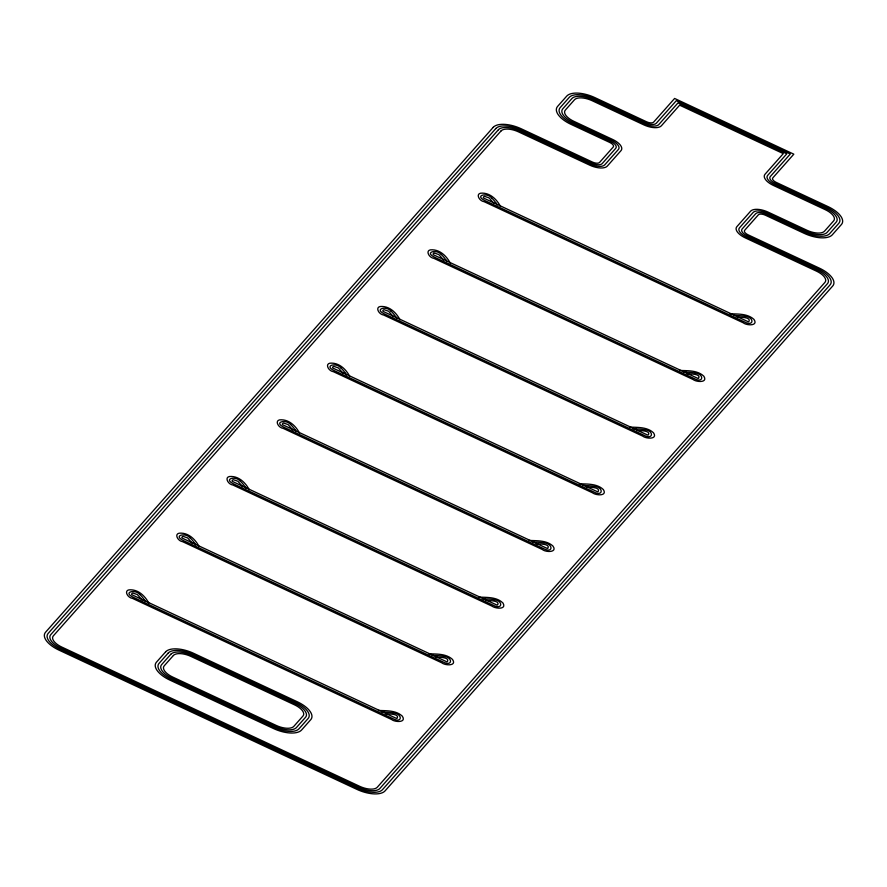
<?xml version="1.0" encoding="UTF-8"?>
<svg xmlns="http://www.w3.org/2000/svg" width="887" height="887" viewBox="0 0 887 887"><rect width="100%" height="100%" fill="white"/><g stroke="black" fill="none" stroke-linecap="round" stroke-linejoin="round"><path stroke-width="1.33" d="M433.588 253.316L433.056 254.103A2.594 1.175 20.6 0 0 433.355 254.735L697.759 378.328A2.594 1.175 20.6 0 0 698.679 378.261C701.284 373.571 689.576 374.004 686.948 373.726M730.134 313.754C738.161 314.131 747.641 313.521 753.972 319.42C758.707 326.228 746.566 325.64 743.262 322.813L484.125 201.682C478.847 201.039 474.833 192.534 482.572 193.122C490.622 193.311 496.942 199.675 500.479 206.405M679.885 370.422C687.968 370.81 697.603 370.167 703.879 376.265C708.17 383.073 696.251 382.164 693.024 379.481L433.876 258.35C428.598 257.707 424.585 249.203 432.324 249.79C440.373 249.979 446.704 256.343 450.23 263.073M629.637 427.09C637.675 427.467 647.144 426.858 653.486 432.756C658.221 439.575 646.08 438.965 642.776 436.149L383.627 315.018C378.35 314.375 374.325 305.871 382.075 306.458C390.136 306.647 396.456 313.011 399.993 319.741M579.399 483.759C587.482 484.147 597.117 483.504 603.393 489.602C607.673 496.432 595.776 495.478 592.527 492.817L333.39 371.686C328.112 371.043 324.099 362.539 331.838 363.127C339.887 363.315 346.218 369.679 349.744 376.41M529.151 540.427C537.123 540.793 546.447 540.227 552.834 545.915C558.001 552.712 545.682 552.468 542.29 549.485L283.141 428.354C277.864 427.711 273.839 419.207 281.589 419.795C289.65 419.983 295.97 426.348 299.496 433.078M478.902 597.095C487.03 597.494 496.842 596.807 503.051 603.116C506.909 609.912 495.212 608.682 492.041 606.154L232.904 485.023C227.626 484.38 223.602 475.875 231.341 476.463C239.401 476.652 245.721 483.016 249.258 489.746M428.665 653.763C436.692 654.14 446.172 653.531 452.503 659.429C457.26 666.226 445.097 665.649 441.793 662.822L182.655 541.691C177.378 541.048 173.364 532.544 181.103 533.131C189.153 533.32 195.484 539.684 199.01 546.414M378.416 710.432C386.444 710.809 395.924 710.199 402.254 716.097C406.989 722.905 394.859 722.317 391.555 719.49L132.407 598.359C127.14 597.716 123.116 589.201 130.855 589.8C138.915 589.988 145.235 596.352 148.772 603.082M736.332 315.484L733.604 315.384M686.094 372.152L683.356 372.052M635.846 428.82L633.118 428.72M585.608 485.488L582.87 485.389M485.111 598.825L482.384 598.725M384.625 712.161L381.887 712.061M532.621 542.057L535.36 542.157A36.467 16.443 20.6 0 1 543.975 542.944C553.444 543.609 553.41 554.02 543.199 548.454L284.062 427.323C272.786 421.946 286.523 418.974 290.504 424.54M432.135 655.393L434.874 655.493A36.467 16.443 20.6 0 1 443.489 656.28M737.186 317.058C739.813 317.335 751.533 316.903 748.916 321.593A2.594 1.175 20.6 0 1 748.007 321.659L483.603 198.067A2.594 1.175 20.6 0 1 483.304 197.435L483.836 196.648A5.632 2.539 20.6 0 1 484.657 196.371L489.103 197.912L493.848 203.311M636.7 430.395C639.327 430.672 651.047 430.239 648.43 434.929A2.594 1.175 20.6 0 1 647.51 434.996L383.117 311.404A2.594 1.175 20.6 0 1 382.818 310.772L383.35 309.984A5.632 2.539 20.6 0 1 384.171 309.707L388.606 311.248L393.362 316.648M586.451 487.063C589.079 487.34 600.798 486.908 598.193 491.598A2.594 1.175 20.6 0 1 597.273 491.664L332.869 368.072A2.594 1.175 20.6 0 1 332.57 367.44L333.102 366.653A5.632 2.539 20.6 0 1 333.922 366.375L338.368 367.917L343.114 373.316M536.214 543.731C538.841 544.008 550.55 543.576 547.944 548.266A2.594 1.175 20.6 0 1 547.024 548.332L282.62 424.74A2.594 1.175 20.6 0 1 282.321 424.108L282.853 423.321A5.632 2.539 20.6 0 1 283.685 423.044L288.12 424.585L292.876 429.984M485.965 600.399C488.593 600.676 500.312 600.244 497.696 604.934A2.594 1.175 20.6 0 1 496.787 605.001L232.383 481.408A2.594 1.175 20.6 0 1 232.084 480.776L232.616 479.989A5.632 2.539 20.6 0 1 233.436 479.712L237.871 481.253L242.628 486.653M435.728 657.067C438.355 657.345 450.064 656.912 447.458 661.602A2.594 1.175 20.6 0 1 446.538 661.669L182.134 538.076A2.594 1.175 20.6 0 1 181.835 537.444L182.367 536.657A5.632 2.539 20.6 0 1 183.188 536.38L187.634 537.921L192.379 543.321M385.479 713.736C388.107 714.013 399.815 713.58 397.21 718.27A2.594 1.175 20.6 0 1 396.289 718.337L131.886 594.745A2.594 1.175 20.6 0 1 131.586 594.113L132.119 593.325A5.632 2.539 20.6 0 1 132.95 593.048L137.385 594.589L142.142 599.989M745.002 316.371C754.615 316.903 754.127 327.336 744.182 321.781L485.034 200.65C473.713 195.251 487.54 192.324 491.476 197.868M694.754 373.039C704.433 373.604 703.834 383.993 693.933 378.45L434.796 257.319C423.498 251.997 437.147 248.925 441.238 254.536M493.782 599.712C503.317 600.189 502.962 610.666 492.95 605.122L233.813 483.992C222.593 478.758 236.064 475.543 240.255 481.209M443.533 656.38C453.102 656.912 452.78 667.334 442.713 661.791L183.565 540.66C172.3 535.382 185.96 532.244 190.018 537.877M393.285 713.048C402.92 713.625 402.487 724.08 392.464 718.459L133.327 597.328C122.107 592.072 135.644 588.89 139.769 594.545M390.99 311.204C386.654 305.438 373.494 308.931 384.548 313.987L643.685 435.118C653.409 440.706 654.307 430.306 644.516 429.707A36.467 16.443 20.6 0 0 635.924 428.909M340.741 367.872C336.483 362.062 323.245 365.632 334.299 370.655L593.447 491.786C603.138 497.352 604.069 487.063 594.268 486.375A36.467 16.443 20.6 0 0 585.675 485.577M443.611 259.98L438.854 254.58L434.408 253.039A5.632 2.539 20.6 0 0 433.588 253.316M496.177 203.223L497.163 204.864M445.939 259.891L446.926 261.532M395.691 316.559L396.677 318.2M345.442 373.227L346.429 374.868M295.205 429.896L296.191 431.537M244.956 486.564L245.943 488.205M194.708 543.232L195.694 544.873M144.47 599.9L145.457 601.541M491.62 197.856A36.478 16.443 20.6 0 1 496.044 203.212M736.41 315.572A36.467 16.443 20.6 0 1 744.958 316.271M441.382 254.525A36.478 16.443 20.6 0 1 445.795 259.88M686.172 372.241A36.467 16.443 20.6 0 1 694.709 372.939M391.134 311.193A36.478 16.443 20.6 0 1 395.547 316.548M340.885 367.861A36.478 16.443 20.6 0 1 345.309 373.216M290.648 424.529A36.478 16.443 20.6 0 1 295.061 429.885M240.399 481.197A36.478 16.443 20.6 0 1 244.823 486.553M485.189 598.902A36.467 16.443 20.6 0 1 493.737 599.612M190.162 537.866A36.478 16.443 20.6 0 1 194.575 543.221M139.913 594.534A36.478 16.443 20.6 0 1 144.326 599.889M384.703 712.239A36.467 16.443 20.6 0 1 393.24 712.948M493.216 127.34L45.592 632.198A23.151 10.444 20.6 0 0 59.008 650.138L357.029 789.441A23.151 10.444 20.6 0 0 385.069 790.882L832.693 286.024A23.151 10.444 20.6 0 0 819.278 268.085L748.007 234.778A5.788 2.606 20.6 0 1 744.659 230.298L758.352 214.842A5.788 2.606 20.6 0 1 765.37 215.197L804.243 233.37A23.151 10.444 20.6 0 0 832.283 234.822L841.408 224.522A23.151 10.444 20.6 0 0 827.992 206.582L776.158 182.356A5.788 2.606 20.6 0 1 772.81 177.877L793.821 154.172L674.608 98.457L653.597 122.151A5.788 2.606 20.6 0 1 646.59 121.785L594.767 97.559A23.151 10.444 20.6 0 0 566.726 96.118L557.59 106.418A23.151 10.444 20.6 0 0 571.006 124.357L609.879 142.519A5.788 2.606 20.6 0 1 613.239 147.009L599.534 162.465A5.788 2.606 20.6 0 1 592.527 162.099L521.257 128.792A23.151 10.444 20.6 0 0 493.216 127.34M495.811 128.548L48.175 633.407A20.257 9.136 20.6 0 0 59.928 649.107L357.938 788.41A20.257 9.136 20.6 0 0 382.474 789.674L830.11 284.816A20.257 9.136 20.6 0 0 818.357 269.116L747.098 235.809A8.682 3.914 20.6 0 1 742.064 229.079L755.768 213.634A8.682 3.914 20.6 0 1 766.279 214.177L805.152 232.339A20.257 9.136 20.6 0 0 829.689 233.614L838.825 223.302A20.257 9.136 20.6 0 0 827.072 207.613L775.249 183.387A8.682 3.914 20.6 0 1 770.215 176.657L790.317 153.994L676.293 100.697L656.192 123.36A8.682 3.914 20.6 0 1 645.681 122.816L593.846 98.59A20.257 9.136 20.6 0 0 569.31 97.326L560.174 107.626A20.257 9.136 20.6 0 0 571.927 123.326L610.799 141.488A8.682 3.914 20.6 0 1 615.833 148.218L602.129 163.674A8.682 3.914 20.6 0 1 591.607 163.13L520.347 129.812A20.257 9.136 20.6 0 0 495.811 128.548M498.405 129.757L50.77 634.626A17.363 7.828 20.6 0 0 60.837 648.075L358.847 787.379A17.363 7.828 20.6 0 0 379.88 788.465L827.516 283.596A17.363 7.828 20.6 0 0 817.448 270.147L746.178 236.84A11.575 5.222 20.6 0 1 739.47 227.87L753.174 212.414A11.575 5.222 20.6 0 1 767.188 213.146L806.061 231.307A17.363 7.828 20.6 0 0 827.094 232.394L836.23 222.094A17.363 7.828 20.6 0 0 826.163 208.645L774.34 184.418A11.575 5.222 20.6 0 1 767.621 175.449L786.802 153.817L677.967 102.936L658.786 124.579A11.575 5.222 20.6 0 1 644.76 123.847L592.937 99.621A17.363 7.828 20.6 0 0 571.904 98.535L562.768 108.846A17.363 7.828 20.6 0 0 572.836 122.295L611.708 140.456A11.575 5.222 20.6 0 1 618.416 149.426L604.712 164.882A11.575 5.222 20.6 0 1 590.698 164.162L519.438 130.844A17.363 7.828 20.6 0 0 498.405 129.757M501 130.977L53.364 635.835A14.469 6.519 20.6 0 0 61.746 647.044L359.767 786.348A14.469 6.519 20.6 0 0 377.285 787.246L824.921 282.388A14.469 6.519 20.6 0 0 816.528 271.178L745.268 237.871A14.469 6.519 20.6 0 1 736.875 226.662L750.579 211.206A14.469 6.519 20.6 0 1 768.109 212.115L806.982 230.276A14.469 6.519 20.6 0 0 824.5 231.185L833.636 220.885A14.469 6.519 20.6 0 0 825.254 209.676L773.42 185.45A14.469 6.519 20.6 0 1 765.026 174.24L783.299 153.628L679.642 105.176L661.369 125.788A14.469 6.519 20.6 0 1 643.851 124.879L592.017 100.652A14.469 6.519 20.6 0 0 574.499 99.754L565.363 110.055A14.469 6.519 20.6 0 0 573.756 121.264L612.618 139.436A14.469 6.519 20.6 0 1 621.011 150.635L607.307 166.091A14.469 6.519 20.6 0 1 589.788 165.193L518.518 131.875A14.469 6.519 20.6 0 0 501 130.977M165.603 651.867L156.467 662.168A23.151 10.444 20.6 0 0 169.894 680.107L273.551 728.56A23.151 10.444 20.6 0 0 301.591 730.001L310.727 719.701A23.151 10.444 20.6 0 0 297.3 701.772L193.643 653.32A23.151 10.444 20.6 0 0 165.603 651.867M168.197 653.076L159.061 663.376A20.257 9.136 20.6 0 0 170.803 679.076L274.46 727.528A20.257 9.136 20.6 0 0 298.997 728.792L308.133 718.492A20.257 9.136 20.6 0 0 296.391 702.803L192.734 654.34A20.257 9.136 20.6 0 0 168.197 653.076M170.792 654.284L161.656 664.596A17.363 7.828 20.6 0 0 171.723 678.045L275.38 726.497A17.363 7.828 20.6 0 0 296.402 727.584L305.538 717.284A17.363 7.828 20.6 0 0 295.471 703.823L191.814 655.371A17.363 7.828 20.6 0 0 170.792 654.284M173.375 655.504L164.239 665.804A14.469 6.519 20.6 0 0 172.632 677.014L276.289 725.466A14.469 6.519 20.6 0 0 293.819 726.375L302.944 716.064A14.469 6.519 20.6 0 0 294.562 704.855L190.905 656.402A14.469 6.519 20.6 0 0 173.375 655.504"/></g></svg>
